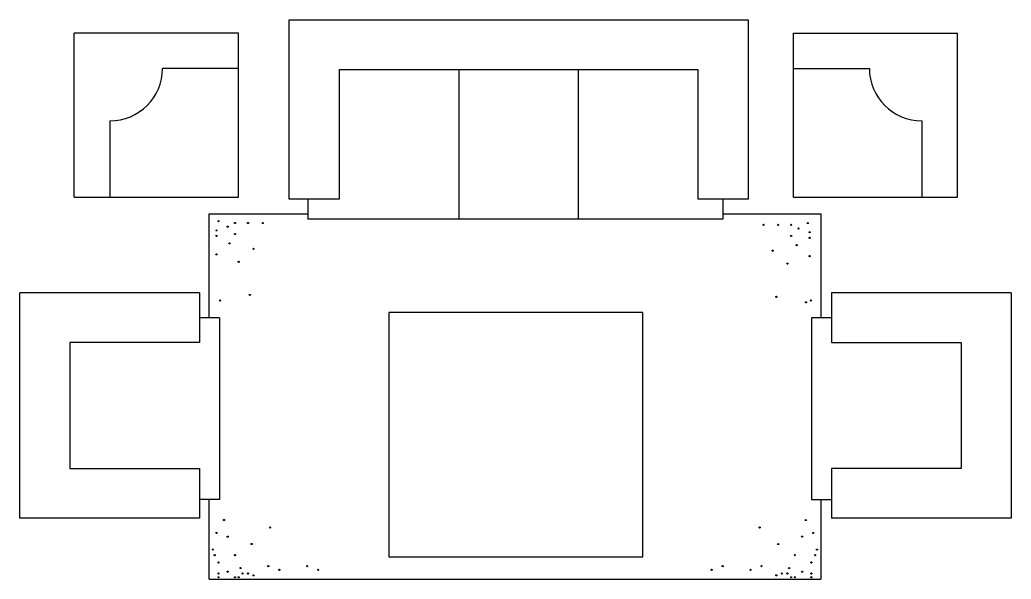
# Model space of a CAD drawing. Header units: inches. Extents: x 4.9 to 47.4, y 12.3 to 37.1.
# Drawn here: x 15.238 to 19.611, y 24.752 to 27.22 of the extents above; entities that cross this region are included whole.
import ezdxf

# ---------------------------------------------------------------- set-up
doc = ezdxf.new("R2010")
doc.units = ezdxf.units.IN
doc.header["$MEASUREMENT"] = 0
doc.layers.add('02', color=2, linetype='Continuous')
doc.layers.add('4', color=4, linetype='Continuous')

msp = doc.modelspace()

# ---------------------------------------------------------------- linework, layer by layer
at = {"layer": '02'}
for p, q in [((16.2027, 27.0059), (15.8676, 27.0059)), ((17.1743, 27.0003), (17.1743, 26.3403)), ((17.7023, 26.3403), (17.7023, 27.0003)), ((18.6503, 27.0059), (18.9855, 27.0059)), ((15.6358, 26.7741), (15.6358, 26.4384)), ((19.2173, 26.7741), (19.2173, 26.4384)), ((16.0732, 25.9046), (16.0732, 26.3639)), ((16.0732, 26.3639), (16.5091, 26.3639)), ((18.3386, 26.3639), (18.7708, 26.3639)), ((18.7708, 26.3639), (18.7708, 25.9046)), ((18.8188, 25.9046), (18.7308, 25.9046)), ((16.0732, 24.7521), (16.0732, 25.1036)), ((18.7708, 25.1036), (18.7708, 24.7521)), ((16.0732, 24.7521), (18.7708, 24.7521))]:
    msp.add_line(p, q, dxfattribs=at)
for centre in [(16.1143, 26.3317), (16.1876, 26.3236), (16.2447, 26.3236), (16.3099, 26.3236), (18.7137, 26.3236), (16.1061, 26.291), (16.155, 26.3073), (18.5181, 26.3155), (18.5833, 26.3155), (18.6404, 26.3155), (18.673, 26.2992), (18.7219, 26.2829), (16.1061, 26.2666), (16.1632, 26.234), (16.1876, 26.2748), (18.6404, 26.2666), (18.7219, 26.2585), (16.2691, 26.2096), (18.5589, 26.2015), (18.6648, 26.2259), (16.1061, 26.1852), (16.2039, 26.1526), (18.7219, 26.1771), (18.6241, 26.1445), (16.1224, 25.9817), (16.2528, 26.0061), (18.5752, 25.998), (18.7056, 25.9736), (18.7268, 25.9817), (16.1387, 25.013), (18.7053, 25.013), (16.3425, 24.9804), (18.5015, 24.9804), (16.1061, 24.956), (16.155, 24.9397), (18.689, 24.9397), (18.7379, 24.956), (16.0898, 24.8827), (16.261, 24.9072), (18.583, 24.9072), (18.7542, 24.8827), (16.098, 24.8583), (16.1876, 24.8583), (18.6564, 24.8583), (18.746, 24.8583), (16.1143, 24.8258), (16.2121, 24.8013), (16.3343, 24.8095), (16.3832, 24.7932), (16.5054, 24.8095), (16.5543, 24.7932), (18.2896, 24.7932), (18.3385, 24.8095), (18.4608, 24.7932), (18.5097, 24.8095), (18.6319, 24.8013), (18.7297, 24.8258), (16.1143, 24.7769), (16.1143, 24.7606), (16.155, 24.7851), (16.1876, 24.7606), (16.2039, 24.7606), (16.2202, 24.7769), (16.2447, 24.7769), (16.2691, 24.7688), (18.5749, 24.7688), (18.5993, 24.7769), (18.6238, 24.7769), (18.6401, 24.7606), (18.6564, 24.7606), (18.689, 24.7851), (18.7297, 24.7769), (18.7297, 24.7606)]:
    msp.add_circle(centre, 0.0025, dxfattribs=at)
for centre, start, end in [((15.6358, 27.0059), 270, 0), ((19.2173, 27.0059), 180, 270)]:
    msp.add_arc(centre, 0.2318, start, end, dxfattribs=at)
at = {"layer": '4'}
for p, q in [((16.4263, 26.4283), (16.4263, 27.2203)), ((16.4263, 27.2203), (18.4503, 27.2203)), ((18.4503, 27.2203), (18.4503, 26.4283)), ((16.2027, 27.1609), (15.4786, 27.1609)), ((15.4786, 26.4384), (15.4786, 27.1609)), ((16.2027, 26.4384), (16.2027, 27.1609)), ((18.6503, 26.4384), (18.6503, 27.1609)), ((18.6503, 27.1609), (19.3745, 27.1609)), ((19.3745, 26.4384), (19.3745, 27.1609)), ((16.6463, 27.0003), (16.6463, 26.4283)), ((18.2303, 27.0003), (16.6463, 27.0003)), ((18.2303, 26.4283), (18.2303, 27.0003)), ((15.4786, 26.4384), (16.2027, 26.4384)), ((16.6463, 26.4283), (16.4263, 26.4283)), ((16.5091, 26.4283), (16.5091, 26.3403)), ((18.4503, 26.4283), (18.2303, 26.4283)), ((18.3386, 26.4283), (18.3386, 26.3403)), ((18.6503, 26.4384), (19.3745, 26.4384)), ((18.3386, 26.3403), (16.5091, 26.3403)), ((16.0304, 26.0163), (15.2384, 26.0163)), ((15.2384, 25.0209), (15.2384, 26.0163)), ((16.0304, 26.0163), (16.0304, 25.7963)), ((19.6108, 26.0163), (18.8188, 26.0163)), ((18.8188, 26.0163), (18.8188, 25.7963)), ((19.6108, 26.0163), (19.6108, 25.0209)), ((17.9855, 25.9286), (16.8654, 25.9286)), ((16.8654, 25.9286), (16.8654, 24.8503)), ((17.9855, 24.8503), (17.9855, 25.9286)), ((16.1184, 25.9046), (16.0304, 25.9046)), ((16.1184, 25.9046), (16.1184, 25.1036)), ((18.7308, 25.9046), (18.7308, 25.1036)), ((16.0304, 25.7963), (15.4584, 25.7963)), ((15.4584, 25.7963), (15.4584, 25.2409)), ((18.8188, 25.7963), (19.3908, 25.7963)), ((19.3908, 25.7963), (19.3908, 25.2409)), ((15.4584, 25.2409), (16.0304, 25.2409)), ((16.0304, 25.2409), (16.0304, 25.0209)), ((18.8188, 25.2409), (18.8188, 25.0209)), ((19.3908, 25.2409), (18.8188, 25.2409)), ((16.1184, 25.1036), (16.0304, 25.1036)), ((18.7308, 25.1036), (18.8188, 25.1036)), ((16.0304, 25.0209), (15.2384, 25.0209)), ((19.6108, 25.0209), (18.8188, 25.0209)), ((16.8654, 24.8503), (17.9855, 24.8503))]:
    msp.add_line(p, q, dxfattribs=at)

doc.saveas('drawing.dxf')
